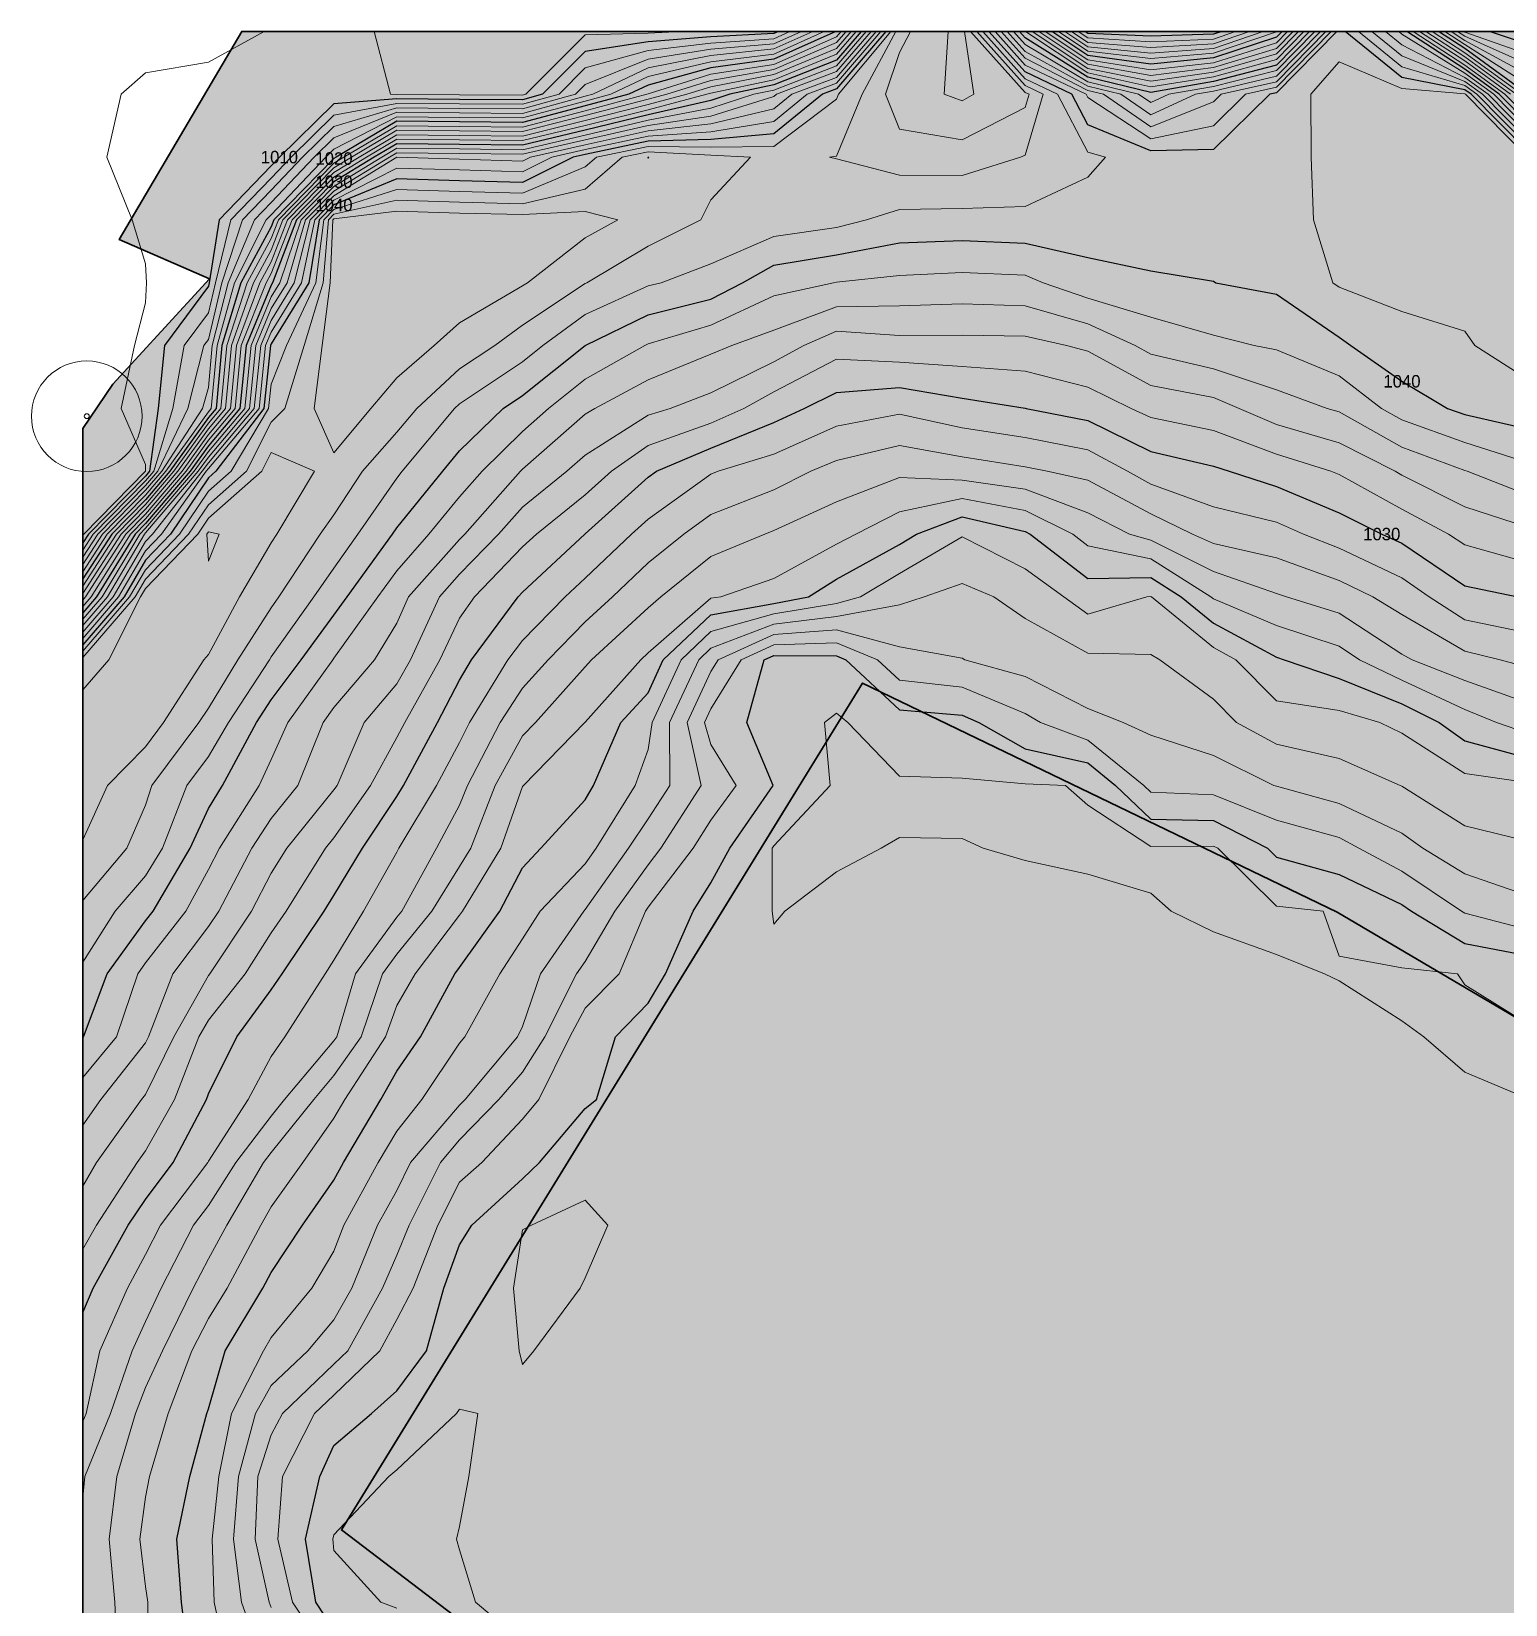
# Model space of a CAD drawing. Header units: inches. Extents: x -3608 to 5502, y -4962 to 4041.
# Drawn here: x -3608 to -39, y 204 to 4012 of the extents above; entities that cross this region are included whole.
import ezdxf
from ezdxf.enums import TextEntityAlignment as Align

# ---------------------------------------------------------------- set-up
doc = ezdxf.new("R2010")
doc.units = ezdxf.units.IN
doc.header["$MEASUREMENT"] = 0
for name, color, linetype, lineweight in [('A-ANNO-SYMB', 7, 'CONTINUOUS', 25), ('A-ANNO-TEXT', 7, 'CONTINUOUS', 25), ('C-BLDG-EXST', 8, 'CONTINUOUS', 35), ('C-BLDG-EXST-PATT', 254, 'CONTINUOUS', 0), ('C-TOPO-MAJR', 33, 'CONTINUOUS', 25), ('C-TOPO-MINR', 33, 'CONTINUOUS', 13), ('L-PLNT', 3, 'CONTINUOUS', 18), ('L-PLNT-PATT', 3, 'CONTINUOUS', 0)]:
    doc.layers.add(name, color=color, linetype=linetype, lineweight=lineweight)

msp = doc.modelspace()

# ---------------------------------------------------------------- hatches: boundary and pattern name
at = {"layer": 'A-ANNO-SYMB'}
for points in [[(-1455.2, 2144.4), (-1457.3, 2141), (2235.9, -100.1), (2238, -96.7), (-1455.2, 2144.4)], [(-1152.9, 1956.3), (-2149, 314.9), (-2142.2, 310.7), (-1146.1, 1952.2), (-1152.9, 1956.3)], [(-2453.3, 499.6), (-2455.4, 496.2), (1237.8, -1745), (1239.9, -1741.6), (-2453.3, 499.6)]]:
    msp.add_hatch(color=256, dxfattribs=at).paths.add_polyline_path(points)
at = {"layer": 'C-BLDG-EXST-PATT'}
h = msp.add_hatch(color=256, dxfattribs=at)
h.paths.add_polyline_path([(-3411.6, 3158.2), (-3177.2, 3413), (-3395.7, 3508.2), (-3099.2, 4012.1), (1367.1, 4012.1), (1562.2, 3922), (2371.8, 3455.3), (3159.9, 2919.6), (3988.2, 2254.5), (4757.4, 1547.4), (4994.2, 1741), (5374.4, 1362.2), (4503.6, 554.1), (4571.4, 394.2), (4613.6, 116.3), (4639.2, -116.6), (5145.3, -416.4), (4857, -869.1), (4773.6, -843.8), (4558, -1205.5), (3843.2, -771.7), (3841.5, -770.8), (3839.7, -770.1), (3837.9, -769.5), (3836, -769.1), (3834.1, -768.9), (3832.1, -768.9), (3830.2, -769.1), (3828.3, -769.4), (3826.4, -770), (3824.7, -770.7), (3823, -771.6), (3821.3, -772.7), (3819.8, -773.9), (3818.5, -775.3), (3817.2, -776.7), (3816.2, -778.3), (2571.1, -2830.1), (2570.2, -2831.8), (2569.4, -2833.6), (2568.8, -2835.4), (2568.4, -2837.3), (2568.2, -2839.3), (2568.2, -2841.2), (2568.4, -2843.1), (2568.8, -2845), (2569.3, -2846.9), (2570.1, -2848.6), (2571, -2850.4), (2572, -2852), (2573.2, -2853.5), (2574.6, -2854.8), (2576.1, -2856.1), (2577.7, -2857.2), (3203.5, -3236.9), (3095, -3389.3), (3172.1, -3434.3), (2973.3, -3810.6), (2699.5, -4283.9), (2294.4, -4021.2), (2082.8, -4091.1), (1801.1, -4161.5), (1563.9, -4200), (1350, -4961.6), (704.6, -4961.6), (782.3, -4723), (417.3, -4595.4), (13.5, -4454.7), (-505.4, -4225.3), (-1210.3, -3887.1), (-1857.4, -3542.7), (-2498, -3134.1), (-3151.3, -2674.8), (-3484.2, -2414.3), (-3484.2, 3050.7), (-3411.6, 3158.2)])
h.paths.add_polyline_path([(-57.4, -1480.5), (1333.3, -1997.5), (2594.4, -58.5), (1277.7, 864.4), (-447, 1880.4), (-1596.4, 2434.5), (-2857.8, 384.6), (-1596.7, -575.5), (-57.4, -1480.5)], flags=0)
h.paths.add_polyline_path([(2653.5, -2622.3), (2655.3, -2623.1), (2657.1, -2623.6), (2659, -2624), (2660.9, -2624.2), (2662.8, -2624.2), (2664.8, -2624), (2666.7, -2623.7), (2668.5, -2623.1), (2670.3, -2622.4), (2672, -2621.5), (2673.6, -2620.4), (2675.1, -2619.2), (2676.5, -2617.9), (2677.7, -2616.4), (2678.8, -2614.8), (3674.9, -973.3), (3675.8, -971.6), (3676.5, -969.9), (3677.1, -968), (3677.5, -966.1), (3677.7, -964.2), (3677.7, -962.3), (3677.5, -960.3), (3677.2, -958.5), (3676.6, -956.6), (3675.9, -954.8), (3675, -953.1), (3673.9, -951.5), (3672.7, -950), (3671.3, -948.6), (3669.9, -947.4), (3668.3, -946.3), (2539.8, -261.5), (2538.1, -260.6), (2536.3, -259.8), (2534.5, -259.3), (2532.6, -258.9), (2530.6, -258.7), (2528.7, -258.7), (2526.8, -258.9), (2524.9, -259.2), (2523, -259.8), (2521.3, -260.5), (2519.5, -261.4), (2517.9, -262.5), (2516.4, -263.7), (2515.1, -265), (2513.8, -266.5), (2512.7, -268.1), (1516.7, -1909.6), (1515.8, -1911.2), (1515, -1913), (1514.4, -1914.9), (1514.1, -1916.8), (1513.9, -1918.7), (1513.8, -1920.6), (1514, -1922.5), (1514.4, -1924.4), (1514.9, -1926.3), (1515.7, -1928.1), (1516.6, -1929.8), (1517.6, -1931.4), (1518.9, -1932.9), (1520.2, -1934.3), (1521.7, -1935.5), (1523.3, -1936.6), (2651.8, -2621.4), (2653.5, -2622.3)], flags=0)
at = {"layer": 'L-PLNT-PATT'}
for points in [[(-3411.6, 3158.2), (-3177.2, 3413), (-3395.7, 3508.2), (-3099.2, 4012.1), (1367.1, 4012.1), (1562.2, 3922), (2371.8, 3455.3), (3159.9, 2919.6), (3988.2, 2254.5), (4757.4, 1547.4), (4994.2, 1741), (5374.4, 1362.2), (4503.6, 554.1), (4571.4, 394.2), (4613.6, 116.3), (4639.2, -116.6), (5145.3, -416.4), (4857, -869.1), (4773.6, -843.8), (4549.3, -1220.1), (4466, -1175.5), (4280.4, -1501.1), (3344.9, -3025.7), (3203.9, -3236.4), (3095, -3389.3), (3172.1, -3434.3), (2973.3, -3810.6), (2699.5, -4283.9), (2294.4, -4021.2), (2082.8, -4091.1), (1801.1, -4161.5), (1563.9, -4200), (1350, -4961.6), (704.6, -4961.6), (782.3, -4723), (417.3, -4595.4), (13.5, -4454.7), (-505.4, -4225.3), (-1210.3, -3887.1), (-1857.4, -3542.7), (-2498, -3134.1), (-3151.3, -2674.8), (-3484.2, -2414.3), (-3484.2, 3050.7), (-3411.6, 3158.2)], [(-1468.3, 2400.4), (-2688.5, 389.6), (1250.9, -2000.9), (2471.1, 9.8), (-1468.3, 2400.4)], [(2338.9, -78.2), (1261.8, -1839.3), (-2556.4, 477.6), (-1479.2, 2238.3), (2338.9, -78.2)], [(-1457.3, 2141), (-2453.3, 499.6), (-2145.6, 312.8), (-1149.5, 1954.2), (-1457.3, 2141)], [(-1149.5, 1954.2), (-2145.6, 312.8), (-1991.7, 219.4), (-995.6, 1860.9), (-1149.5, 1954.2)], [(-841.8, 1767.5), (-1837.8, 126), (-1683.9, 32.7), (-687.9, 1674.1), (-841.8, 1767.5)], [(-534, 1580.7), (-1530, -60.7), (-1376.2, -154.1), (-380.1, 1487.3), (-534, 1580.7)], [(-226.2, 1393.9), (-1222.3, -247.5), (-1068.4, -340.9), (-72.3, 1300.6), (-226.2, 1393.9)], [(81.5, 1207.2), (-914.5, -434.2), (-760.6, -527.6), (235.4, 1113.8), (81.5, 1207.2)], [(389.3, 1020.4), (-606.7, -621), (-452.9, -714.4), (543.2, 927), (389.3, 1020.4)]]:
    msp.add_hatch(color=256, dxfattribs=at).paths.add_polyline_path(points)

# ---------------------------------------------------------------- linework, layer by layer
at = {"layer": 'C-BLDG-EXST'}
msp.add_lwpolyline([(2294.4, -4021.2), (2082.8, -4091.1), (1801.1, -4161.5), (1563.9, -4200), (1350, -4961.6), (704.6, -4961.6), (782.3, -4723), (417.3, -4595.4), (13.5, -4454.7), (-505.4, -4225.3), (-1210.3, -3887.1), (-1857.4, -3542.7), (-2498, -3134.1), (-3151.3, -2674.8), (-3484.2, -2414.3), (-3484.2, 3050.7), (-3411.6, 3158.2), (-3411.6, 3158.2), (-3177.2, 3413), (-3395.7, 3508.2), (-3099.2, 4012.1), (1367.1, 4012.1), (1562.2, 3922), (2371.8, 3455.3)], dxfattribs=at)
msp.add_lwpolyline([(-57.4, -1480.5), (1333.3, -1997.5), (2594.4, -58.5), (1277.7, 864.4), (-447, 1880.4), (-1596.4, 2434.5), (-2857.8, 384.6), (-1596.7, -575.5), (-57.4, -1480.5)], close=True, dxfattribs=at)
at = {"layer": 'C-TOPO-MAJR'}
for points in [[(-1799.5, 4012.1), (-1811.1, 4007), (-1963.2, 3999.4), (-2115.3, 3987.3), (-2267.4, 3964), (-2371.2, 3860), (-2419.5, 3846.8), (-2571.6, 3847.8), (-2723.7, 3849), (-2875.8, 3836.7), (-3008, 3708), (-3027.9, 3687), (-3154.1, 3555.9), (-3178.1, 3403.8), (-3180, 3395.8), (-3285.8, 3251.7), (-3301.4, 3099.6), (-3322.1, 2947.5), (-3332.1, 2935.8), (-3470.4, 2795.4), (-3484.2, 2774.1)], [(-1661.1, 4012.1), (-1811.1, 3944.9), (-1963.2, 3923.7), (-2115.3, 3882.4), (-2161.8, 3860), (-2267.4, 3831.7), (-2419.5, 3791.8), (-2571.6, 3793.3), (-2723.7, 3794.7), (-2870.2, 3708), (-2875.8, 3704.5), (-3021.4, 3555.9), (-3027.9, 3539.4), (-3101.4, 3403.8), (-3147.3, 3251.7), (-3161.4, 3099.6), (-3180, 3077.6), (-3273.1, 2947.5), (-3332.1, 2878.4), (-3413.8, 2795.4), (-3484.2, 2686.8)], [(-1599.7, 4012.1), (-1659, 3943), (-1811.1, 3882.8), (-1917.1, 3860), (-1963.2, 3845), (-2115.3, 3810), (-2267.4, 3773.1), (-2419.5, 3736.8), (-2571.6, 3738.7), (-2723.7, 3740.4), (-2778.4, 3708), (-2875.8, 3648.3), (-2966.4, 3555.9), (-3024.4, 3403.8), (-3027.9, 3398), (-3088.4, 3251.7), (-3103.5, 3099.6), (-3180, 3009.2), (-3224.2, 2947.5), (-3332.1, 2820.9), (-3357.3, 2795.4), (-3450.7, 2643.3), (-3484.2, 2604.5)], [(-1539.5, 4012.1), (-1659, 3872.9), (-1693, 3860), (-1811.1, 3764), (-1963.2, 3750.6), (-2115.3, 3746.3), (-2267.4, 3714.6), (-2296.5, 3708), (-2419.5, 3646.5), (-2571.6, 3650.9), (-2723.7, 3655.5), (-2875.8, 3592.1), (-2911.3, 3555.9), (-2937.1, 3403.8), (-3027.9, 3255.6), (-3029.5, 3251.7), (-3045.7, 3099.6), (-3161.9, 2947.5), (-3180, 2931.6), (-3271.4, 2795.4), (-3332.1, 2732), (-3383.9, 2643.3), (-3484.2, 2527.3)], [(-448, 4012.1), (-594.3, 3863.7), (-610.2, 3860), (-746.4, 3726.2), (-898.5, 3723), (-1050.6, 3786.3), (-1089.3, 3860), (-1202.7, 3914.3), (-1290, 4012.1)], [(-514.2, 4012.1), (-594.3, 3930.9), (-746.4, 3890.7), (-898.5, 3864.3), (-1050.6, 3901.1), (-1202.7, 3997.1), (-1216.1, 4012.1)], [(-580.4, 4012.1), (-594.3, 3998), (-746.4, 3948), (-898.5, 3932.7), (-1050.6, 3954.1), (-1137.7, 4012.1)], [(-726.4, 4012.1), (-746.4, 4005.3), (-898.5, 4001.1), (-1050.6, 4007), (-1058.3, 4012.1)], [(14.1, 3722), (-122.8, 3860), (-138, 3871.1), (-290.1, 3900.3), (-427.9, 4012.1)], [(14.1, 3791), (-54.4, 3860), (-138, 3920.8), (-278.5, 4012.1)], [(14, 3860), (-138, 3970.6), (-201.9, 4012.1)], [(14.1, 3981), (-78.6, 4012.1)], [(-3484.2, 1575.8), (-3481.9, 1578.6), (-3424.6, 1730.7), (-3332.1, 1859.2), (-3313.7, 1882.8), (-3223.9, 2034.9), (-3180, 2130.9), (-3146, 2187), (-3063.7, 2339.1), (-3027.9, 2393.8), (-2955.4, 2491.2), (-2875.8, 2599.2), (-2844.2, 2643.3), (-2734.3, 2795.4), (-2723.7, 2810.6), (-2612.4, 2947.5), (-2571.6, 2997), (-2466.5, 3099.6), (-2419.5, 3131.1), (-2267.9, 3251.7), (-2267.4, 3252), (-2115.3, 3326.2), (-1963.2, 3364.3), (-1886.6, 3403.8), (-1811.1, 3446.2), (-1659, 3471.4), (-1506.9, 3500.4), (-1354.8, 3505.7), (-1202.7, 3499.3), (-1050.6, 3464.9), (-898.5, 3432.7), (-746.4, 3407.6), (-740.7, 3403.8), (-594.3, 3376.2), (-442.2, 3272.4), (-414, 3251.7), (-290.1, 3165.3), (-179.6, 3099.6), (-138, 3084.9), (14.1, 3049.9)], [(-3484.2, 910.7), (-3459.2, 970.2), (-3373.9, 1122.3), (-3332.1, 1184.1), (-3265.3, 1274.4), (-3184.6, 1426.5), (-3180, 1439.9), (-3110.9, 1578.6), (-3027.9, 1691.7), (-3001, 1730.7), (-2899.6, 1882.8), (-2875.8, 1920.7), (-2806.9, 2034.9), (-2723.7, 2159.7), (-2707.3, 2187), (-2624.9, 2339.1), (-2571.6, 2441.5), (-2542.8, 2491.2), (-2430.3, 2643.3), (-2419.5, 2654.5), (-2268.6, 2795.4), (-2267.4, 2796.3), (-2115.3, 2932.9), (-2094.8, 2947.5), (-1963.2, 3003.5), (-1811.1, 3065.1), (-1737.6, 3099.6), (-1659, 3138.5), (-1506.9, 3149.9), (-1354.8, 3124.6), (-1202.7, 3100.3), (-1199.7, 3099.6), (-1050.6, 3070.3), (-898.5, 2994.9), (-746.4, 2959.8), (-708.2, 2947.5), (-594.3, 2910.4), (-442.2, 2847.2), (-339, 2795.4), (-290.1, 2773.1), (-138, 2669.7), (-9.3, 2643.3)], [(-3226.6, 57.6), (-3244.7, 209.7), (-3256.7, 361.8), (-3224.8, 513.9), (-3183.4, 666), (-3180, 677.7), (-3139.4, 818.1), (-3047.9, 970.2), (-3027.9, 1008.1), (-2952.3, 1122.3), (-2875.8, 1231.2), (-2852.4, 1274.4), (-2762.4, 1426.5), (-2723.7, 1495), (-2666.5, 1578.6), (-2582.9, 1730.7), (-2571.6, 1745.7), (-2473.9, 1882.8), (-2419.5, 1987.2), (-2375, 2034.9), (-2267.4, 2152.4), (-2247.7, 2187), (-2181.7, 2339.1), (-2115.3, 2411.2), (-2078.7, 2491.2), (-1963.2, 2599.9), (-1811.1, 2627.7), (-1726.9, 2643.3), (-1659, 2685.9), (-1506.9, 2770.3), (-1465.1, 2795.4), (-1354.8, 2837.1), (-1202.7, 2801.5), (-1190.3, 2795.4), (-1050.6, 2687.5), (-898.5, 2689.9), (-824.6, 2643.3), (-746.4, 2579.5), (-594.3, 2497.5), (-575.5, 2491.2), (-442.2, 2445.7), (-290.1, 2384.8), (-200.3, 2339.1), (-138, 2295), (14.1, 2253.7)], [(-2875.8, 143.5), (-2919.7, 209.7), (-2945.1, 361.8), (-2910.4, 513.9), (-2875.8, 588.8), (-2784.9, 666), (-2723.7, 721.3), (-2651.8, 818.1), (-2609.9, 970.2), (-2571.6, 1074.7), (-2542.4, 1122.3), (-2419.5, 1234.4), (-2377.9, 1274.4), (-2267.4, 1404.4), (-2240.3, 1426.5), (-2194.3, 1578.6), (-2115.3, 1660), (-2073.5, 1730.7), (-2006.6, 1882.8), (-1963.2, 1950.8), (-1917.2, 2034.9), (-1812.4, 2187), (-1876.6, 2339.1), (-1834.4, 2491.2), (-1811.1, 2501.7), (-1659, 2500.4), (-1636.7, 2491.2), (-1506.9, 2369.9), (-1354.8, 2357.2), (-1314.9, 2339.1), (-1202.7, 2275.5), (-1050.6, 2241.2), (-983.9, 2187), (-898.5, 2105), (-746.4, 2102.1), (-615.8, 2034.9), (-594.3, 2013.6), (-442.2, 1971.6), (-290.1, 1898.5), (-266.7, 1882.8), (-138, 1803.9), (14.1, 1775.1)]]:
    msp.add_lwpolyline(points, dxfattribs=at)
at = {"layer": 'C-TOPO-MINR'}
for points in [[(-3045, 4012.1), (-3180, 3937.5), (-3332.1, 3912), (-3390.8, 3860), (-3425.6, 3708), (-3364.1, 3555.9), (-3332.1, 3449.8), (-3329.7, 3403.8), (-3332.1, 3355.4), (-3358.7, 3251.7), (-3390.7, 3099.6), (-3332.1, 2963.6), (-3331.9, 2947.5), (-3332.1, 2947.3), (-3481.7, 2795.4), (-3484.2, 2791.6)], [(-1771.8, 4012.1), (-1811.1, 3994.5), (-1963.2, 3984.2), (-2115.3, 3966.3), (-2267.4, 3923.7), (-2330.9, 3860), (-2419.5, 3835.8), (-2571.6, 3836.9), (-2723.7, 3838.1), (-2875.8, 3809.3), (-2979.8, 3708), (-3027.9, 3657.3), (-3125.5, 3555.9), (-3162.7, 3403.8), (-3180, 3331), (-3238.2, 3251.7), (-3265.6, 3099.6), (-3312.3, 2947.5), (-3332.1, 2924.3), (-3459.1, 2795.4), (-3484.2, 2756.7)], [(-1744.1, 4012.1), (-1811.1, 3982.1), (-1963.2, 3969.1), (-2115.3, 3945.4), (-2267.4, 3883.4), (-2290.7, 3860), (-2419.5, 3824.8), (-2571.6, 3826), (-2723.7, 3827.3), (-2875.8, 3781.8), (-2951.7, 3708), (-3027.9, 3627.6), (-3097, 3555.9), (-3147.4, 3403.8), (-3180, 3266.1), (-3190.6, 3251.7), (-3229.8, 3099.6), (-3302.5, 2947.5), (-3332.1, 2912.8), (-3447.8, 2795.4), (-3484.2, 2739.2)], [(-1716.5, 4012.1), (-1811.1, 3969.7), (-1963.2, 3954), (-2115.3, 3924.4), (-2249, 3860), (-2267.4, 3855.1), (-2419.5, 3813.8), (-2571.6, 3815.1), (-2723.7, 3816.4), (-2875.8, 3754.4), (-2923.5, 3708), (-3027.9, 3597.9), (-3068.4, 3555.9), (-3132.1, 3403.8), (-3170.8, 3251.7), (-3180, 3150.5), (-3194, 3099.6), (-3292.7, 2947.5), (-3332.1, 2901.3), (-3436.5, 2795.4), (-3484.2, 2721.7)], [(-1688.8, 4012.1), (-1811.1, 3957.3), (-1963.2, 3938.8), (-2115.3, 3903.4), (-2205.4, 3860), (-2267.4, 3843.4), (-2419.5, 3802.8), (-2571.6, 3804.2), (-2723.7, 3805.6), (-2875.8, 3727), (-2895.4, 3708), (-3027.9, 3568.2), (-3039.8, 3555.9), (-3116.8, 3403.8), (-3159, 3251.7), (-3172.9, 3099.6), (-3180, 3091.2), (-3282.9, 2947.5), (-3332.1, 2889.8), (-3425.2, 2795.4), (-3484.2, 2704.3)], [(-1647.9, 4012.1), (-1659, 3999.2), (-1811.1, 3932.5), (-1963.2, 3908.5), (-2115.3, 3861.5), (-2118.2, 3860), (-2267.4, 3820), (-2419.5, 3780.8), (-2571.6, 3782.3), (-2723.7, 3783.8), (-2851.8, 3708), (-2875.8, 3693.3), (-3010.4, 3555.9), (-3027.9, 3511.1), (-3086.1, 3403.8), (-3135.5, 3251.7), (-3149.8, 3099.6), (-3180, 3063.9), (-3263.3, 2947.5), (-3332.1, 2866.9), (-3402.5, 2795.4), (-3484.2, 2669.3)], [(-1635.8, 4012.1), (-1659, 3985.1), (-1811.1, 3920), (-1963.2, 3893.4), (-2070.1, 3860), (-2115.3, 3848.2), (-2267.4, 3808.3), (-2419.5, 3769.8), (-2571.6, 3771.4), (-2723.7, 3773), (-2833.5, 3708), (-2875.8, 3682.1), (-2999.4, 3555.9), (-3027.9, 3482.9), (-3070.8, 3403.8), (-3123.7, 3251.7), (-3138.2, 3099.6), (-3180, 3050.2), (-3253.5, 2947.5), (-3332.1, 2855.4), (-3391.2, 2795.4), (-3484.2, 2651.9)], [(-1623.8, 4012.1), (-1659, 3971.1), (-1811.1, 3907.6), (-1963.2, 3878.3), (-2021.5, 3860), (-2115.3, 3835.4), (-2267.4, 3796.6), (-2419.5, 3758.8), (-2571.6, 3760.5), (-2723.7, 3762.1), (-2815.1, 3708), (-2875.8, 3670.8), (-2988.4, 3555.9), (-3027.9, 3454.6), (-3055.4, 3403.8), (-3111.9, 3251.7), (-3126.7, 3099.6), (-3180, 3036.5), (-3243.7, 2947.5), (-3332.1, 2843.9), (-3379.9, 2795.4), (-3477.4, 2643.3), (-3484.2, 2635.4)], [(-1611.7, 4012.1), (-1659, 3957.1), (-1811.1, 3895.2), (-1963.2, 3863.1), (-1973, 3860), (-2115.3, 3822.7), (-2267.4, 3784.8), (-2419.5, 3747.8), (-2571.6, 3749.6), (-2723.7, 3751.2), (-2796.8, 3708), (-2875.8, 3659.6), (-2977.4, 3555.9), (-3027.9, 3426.3), (-3040.1, 3403.8), (-3100.2, 3251.7), (-3115.1, 3099.6), (-3180, 3022.9), (-3234, 2947.5), (-3332.1, 2832.4), (-3368.6, 2795.4), (-3464, 2643.3), (-3484.2, 2620)], [(-1587.6, 4012.1), (-1659, 3929), (-1811.1, 3870.4), (-1859.2, 3860), (-1963.2, 3826.1), (-2115.3, 3797.2), (-2267.4, 3761.4), (-2419.5, 3725.8), (-2571.6, 3727.8), (-2723.7, 3729.5), (-2760.1, 3708), (-2875.8, 3637.1), (-2955.4, 3555.9), (-3006.9, 3403.8), (-3027.9, 3369.5), (-3076.6, 3251.7), (-3092, 3099.6), (-3180, 2995.5), (-3214.4, 2947.5), (-3332.1, 2809.5), (-3345.9, 2795.4), (-3437.3, 2643.3), (-3484.2, 2589.1)], [(-1575.6, 4012.1), (-1659, 3915), (-1804.8, 3860), (-1811.1, 3854.9), (-1963.2, 3807.2), (-2115.3, 3784.5), (-2267.4, 3749.7), (-2419.5, 3714.8), (-2571.6, 3716.8), (-2723.7, 3718.7), (-2741.7, 3708), (-2875.8, 3625.9), (-2944.4, 3555.9), (-2989.5, 3403.8), (-3027.9, 3341.1), (-3064.8, 3251.7), (-3080.4, 3099.6), (-3180, 2981.8), (-3204.6, 2947.5), (-3332.1, 2798), (-3334.6, 2795.4), (-3424, 2643.3), (-3484.2, 2573.7)], [(-1563.5, 4012.1), (-1659, 3900.9), (-1767.5, 3860), (-1811.1, 3824.6), (-1963.2, 3788.3), (-2115.3, 3771.7), (-2267.4, 3738), (-2399.9, 3708), (-2419.5, 3698.2), (-2571.6, 3703.1), (-2723.7, 3707.6), (-2875.8, 3614.6), (-2933.4, 3555.9), (-2972, 3403.8), (-3027.9, 3312.6), (-3053.1, 3251.7), (-3068.8, 3099.6), (-3180, 2968.2), (-3194.8, 2947.5), (-3315.2, 2795.4), (-3332.1, 2777.7), (-3410.6, 2643.3), (-3484.2, 2558.2)], [(-1551.5, 4012.1), (-1659, 3886.9), (-1730.3, 3860), (-1811.1, 3794.3), (-1963.2, 3769.5), (-2115.3, 3759), (-2267.4, 3726.3), (-2348.2, 3708), (-2419.5, 3672.3), (-2571.6, 3677), (-2723.7, 3681.5), (-2875.8, 3603.4), (-2922.3, 3555.9), (-2954.6, 3403.8), (-3027.9, 3284.1), (-3041.3, 3251.7), (-3057.3, 3099.6), (-3180, 2954.5), (-3185, 2947.5), (-3293.3, 2795.4), (-3332.1, 2754.9), (-3397.3, 2643.3), (-3484.2, 2542.8)], [(-3484.2, 1759.3), (-3405.9, 1882.8), (-3332.1, 1967.7), (-3291.1, 2034.9), (-3232.3, 2187), (-3180, 2256.9), (-3131.1, 2339.1), (-3032.1, 2491.2), (-3027.9, 2497.8), (-2924.6, 2643.3), (-2875.8, 2712.7), (-2818.2, 2795.4), (-2723.7, 2931.1), (-2710.4, 2947.5), (-2583.9, 3099.6), (-2571.6, 3111), (-2419.5, 3212.6), (-2370.3, 3251.7), (-2267.4, 3327), (-2115.3, 3396.7), (-2083.5, 3403.8), (-1963.2, 3449.5), (-1811.1, 3515.4), (-1659, 3537.8), (-1586.8, 3555.9), (-1506.9, 3581), (-1354.8, 3583.5), (-1202.7, 3588.7), (-1050.6, 3659.6), (-1008.2, 3708), (-1050.6, 3720.3), (-1123.9, 3860), (-1202.7, 3897.8), (-1304.8, 4012.1)], [(-1527.4, 4012.1), (-1654.1, 3860), (-1659, 3848.1), (-1811.1, 3733.7), (-1963.2, 3731.7), (-2115.3, 3733.5), (-2240.2, 3708), (-2267.4, 3684.4), (-2419.5, 3620.7), (-2571.6, 3624.8), (-2723.7, 3629.5), (-2875.8, 3580.9), (-2900.3, 3555.9), (-2919.7, 3403.8), (-2990.8, 3251.7), (-3027.9, 3158.4), (-3034.2, 3099.6), (-3124.9, 2947.5), (-3180, 2899), (-3249.5, 2795.4), (-3332.1, 2709.2), (-3370.6, 2643.3), (-3484.2, 2511.9)], [(-2032.8, 4012.1), (-2115.3, 4008.3), (-2267.4, 4004.3), (-2411.4, 3860), (-2419.5, 3857.8), (-2571.6, 3858.8), (-2723.7, 3859.9), (-2738.6, 3860), (-2778.7, 4012.1)], [(-1515.4, 4012.1), (-1597.3, 3860), (-1659, 3710.6), (-1676.5, 3708), (-1659, 3704), (-1506.9, 3664.4), (-1354.8, 3663.4), (-1213.9, 3708), (-1202.7, 3713), (-1158.5, 3860), (-1202.7, 3881.2), (-1319.6, 4012.1)], [(-1480, 4012.1), (-1506.9, 3961.6), (-1540.6, 3860), (-1506.9, 3775.8), (-1354.8, 3749.9), (-1202.7, 3828.2), (-1193.1, 3860), (-1202.7, 3864.6), (-1334.4, 4012.1)], [(-1389, 4012.1), (-1398.3, 3860), (-1354.8, 3844.6), (-1326.9, 3860), (-1349.2, 4012.1)], [(-461.3, 4012.1), (-594.3, 3877.1), (-668.8, 3860), (-746.4, 3783.8), (-898.5, 3752.3), (-1050.6, 3852.3), (-1054.7, 3860), (-1202.7, 3930.9), (-1275.3, 4012.1)], [(-474.5, 4012.1), (-594.3, 3890.6), (-727.5, 3860), (-746.4, 3841.5), (-898.5, 3781.5), (-1013, 3860), (-1050.6, 3869.4), (-1202.7, 3947.4), (-1260.5, 4012.1)], [(-487.7, 4012.1), (-594.3, 3904), (-746.4, 3867.8), (-790, 3860), (-898.5, 3810.7), (-970.4, 3860), (-1050.6, 3880), (-1202.7, 3964), (-1245.7, 4012.1)], [(-501, 4012.1), (-594.3, 3917.4), (-746.4, 3879.3), (-854.3, 3860), (-898.5, 3840), (-927.7, 3860), (-1050.6, 3890.6), (-1202.7, 3980.6), (-1230.9, 4012.1)], [(-527.4, 4012.1), (-594.3, 3944.3), (-746.4, 3902.2), (-898.5, 3878), (-1050.6, 3911.7), (-1201.2, 4012.1)], [(-540.7, 4012.1), (-594.3, 3957.7), (-746.4, 3913.6), (-898.5, 3891.7), (-1050.6, 3922.3), (-1185.3, 4012.1)], [(-553.9, 4012.1), (-594.3, 3971.2), (-746.4, 3925.1), (-898.5, 3905.4), (-1050.6, 3932.9), (-1169.5, 4012.1)], [(-567.1, 4012.1), (-594.3, 3984.6), (-746.4, 3936.6), (-898.5, 3919), (-1050.6, 3943.5), (-1153.6, 4012.1)], [(-593.6, 4012.1), (-594.3, 4011.5), (-746.4, 3959.5), (-898.5, 3946.4), (-1050.6, 3964.6), (-1121.8, 4012.1)], [(-626, 4012.1), (-746.4, 3970.9), (-898.5, 3960), (-1050.6, 3975.2), (-1106, 4012.1)], [(-659.5, 4012.1), (-746.4, 3982.4), (-898.5, 3973.7), (-1050.6, 3985.8), (-1090.1, 4012.1)], [(-693, 4012.1), (-746.4, 3993.8), (-898.5, 3987.4), (-1050.6, 3996.4), (-1074.2, 4012.1)], [(14.1, 3735.8), (-109.1, 3860), (-138, 3881), (-290.1, 3926.6), (-395.4, 4012.1)], [(14.1, 3749.6), (-95.5, 3860), (-138, 3891), (-290.1, 3953), (-362.9, 4012.1)], [(14.1, 3763.4), (-81.8, 3860), (-138, 3900.9), (-290.1, 3979.4), (-330.4, 4012.1)], [(14.1, 3777.2), (-68.1, 3860), (-138, 3910.9), (-290.1, 4005.8), (-297.9, 4012.1)], [(14.1, 3804.8), (-40.7, 3860), (-138, 3930.8), (-263.2, 4012.1)], [(-27.1, 3860), (-138, 3940.7), (-247.9, 4012.1)], [(-13.4, 3860), (-138, 3950.7), (-232.6, 4012.1)], [(0.3, 3860), (-138, 3960.6), (-217.2, 4012.1)], [(14.1, 3884.1), (-138, 3980.5), (-186.6, 4012.1)], [(14.1, 3908.3), (-138, 3990.5), (-171.3, 4012.1)], [(14.1, 3932.6), (-138, 4000.4), (-156, 4012.1)], [(14.1, 3956.8), (-138, 4010.4), (-140.7, 4012.1)], [(14.1, 3708.2), (-136.5, 3860), (-138, 3861.1), (-290.1, 3873.9), (-442.2, 3938.6), (-510.7, 3860), (-509.7, 3708), (-504, 3555.9), (-457.2, 3403.8), (-442.2, 3393.2), (-290.1, 3334.5), (-138, 3286.2), (-113.6, 3251.7), (14.1, 3170.5)], [(-3484.2, 1908.2), (-3377.5, 2034.9), (-3332.1, 2139.4), (-3317, 2187), (-3203.3, 2339.1), (-3180, 2373.7), (-3108.7, 2491.2), (-3027.9, 2617.2), (-3009.3, 2643.3), (-2909, 2795.4), (-2875.8, 2841.6), (-2806.6, 2947.5), (-2723.7, 3041.8), (-2675.3, 3099.6), (-2571.6, 3195.6), (-2486.4, 3251.7), (-2419.5, 3301.1), (-2267.4, 3402), (-2263.6, 3403.8), (-2115.3, 3492.7), (-1987.4, 3555.9), (-1963.2, 3604.5), (-1867, 3708), (-1963.2, 3712.8), (-2115.3, 3720.8), (-2178, 3708), (-2267.4, 3630.5), (-2419.5, 3594.8), (-2571.6, 3598.7), (-2723.7, 3603.4), (-2875.8, 3569.7), (-2889.3, 3555.9), (-2902.3, 3403.8), (-2947.7, 3251.7), (-2995.2, 3099.6), (-3027.9, 3066.2), (-3087.9, 2947.5), (-3180, 2866.4), (-3227.7, 2795.4), (-3332.1, 2686.3), (-3357.2, 2643.3), (-3484.2, 2496.4)], [(-2115.3, 3704.6), (-2113.6, 3708), (-2115.3, 3708.1), (-2115.8, 3708), (-2115.3, 3704.6)], [(-2875.8, 2992.3), (-2786.6, 3099.6), (-2723.7, 3173.4), (-2632.9, 3251.7), (-2571.6, 3307.1), (-2419.5, 3396), (-2407.7, 3403.8), (-2267.4, 3512.8), (-2188.9, 3555.9), (-2267.4, 3576.6), (-2419.5, 3569), (-2571.6, 3572.5), (-2723.7, 3577.4), (-2875.8, 3558.4), (-2878.3, 3555.9), (-2884.8, 3403.8), (-2904.7, 3251.7), (-2923.6, 3099.6), (-2875.8, 2992.3)], [(-3484.2, 1479.6), (-3402.3, 1578.6), (-3351.1, 1730.7), (-3332.1, 1757.1), (-3234.3, 1882.8), (-3180, 1983.7), (-3152.9, 2034.9), (-3056.9, 2187), (-3027.9, 2249.4), (-2987.7, 2339.1), (-2878.6, 2491.2), (-2875.8, 2495.1), (-2769.7, 2643.3), (-2723.7, 2706.2), (-2646.3, 2795.4), (-2571.6, 2885.3), (-2517.4, 2947.5), (-2419.5, 3043.6), (-2356.2, 3099.6), (-2267.4, 3170.1), (-2123.5, 3251.7), (-2115.3, 3255.7), (-1963.2, 3300.8), (-1811.1, 3371.8), (-1666.1, 3403.8), (-1659, 3405), (-1506.9, 3421), (-1354.8, 3428.9), (-1202.7, 3422.5), (-1158.6, 3403.8), (-1050.6, 3366.5), (-898.5, 3320.3), (-746.4, 3277.2), (-648.2, 3251.7), (-594.3, 3241), (-442.2, 3178.4), (-339.3, 3099.6), (-290.1, 3071.6), (-138, 3017.1), (14.1, 2969)], [(-3484.2, 1364.8), (-3440, 1426.5), (-3332.1, 1563.9), (-3324.9, 1578.6), (-3265.9, 1730.7), (-3180, 1845.2), (-3154.9, 1882.8), (-3074.7, 2034.9), (-3027.9, 2106.5), (-2963, 2187), (-2902.1, 2339.1), (-2875.8, 2375.9), (-2777.9, 2491.2), (-2723.7, 2579.7), (-2695.1, 2643.3), (-2571.6, 2782.3), (-2558.9, 2795.4), (-2424.4, 2947.5), (-2419.5, 2952.3), (-2267.4, 3085.7), (-2244.2, 3099.6), (-2115.3, 3168.4), (-1963.2, 3230.6), (-1912.8, 3251.7), (-1811.1, 3289.3), (-1659, 3345.8), (-1506.9, 3347.7), (-1354.8, 3352.7), (-1202.7, 3347.9), (-1050.6, 3304.2), (-936.1, 3251.7), (-898.5, 3230.7), (-746.4, 3195.7), (-594.3, 3144.2), (-471, 3099.6), (-442.2, 3091.4), (-290.1, 3005.9), (-138, 2949.3), (-132.6, 2947.5), (14.1, 2890)], [(-3484.2, 1216.9), (-3450.5, 1274.4), (-3341.5, 1426.5), (-3332.1, 1438.5), (-3263.8, 1578.6), (-3180, 1726.7), (-3176.8, 1730.7), (-3075.8, 1882.8), (-3027.9, 1974.4), (-2990.2, 2034.9), (-2875.8, 2176.1), (-2868.2, 2187), (-2802.9, 2339.1), (-2723.7, 2433), (-2690.5, 2491.2), (-2620.6, 2643.3), (-2571.6, 2698.4), (-2477.6, 2795.4), (-2419.5, 2860.8), (-2312, 2947.5), (-2267.4, 2986.5), (-2115.3, 3083.5), (-2061.7, 3099.6), (-1963.2, 3137.2), (-1811.1, 3212.1), (-1738.3, 3251.7), (-1659, 3286.7), (-1506.9, 3276), (-1354.8, 3276.7), (-1202.7, 3274.1), (-1102.2, 3251.7), (-1050.6, 3238.1), (-898.5, 3155.3), (-746.4, 3125.8), (-683.9, 3099.6), (-594.3, 3060.7), (-442.2, 3016.1), (-306.7, 2947.5), (-290.1, 2938.3), (-138, 2861.1), (14.1, 2811.7)], [(-3484.2, 1064), (-3450.7, 1122.3), (-3352.1, 1274.4), (-3332.1, 1302.4), (-3262, 1426.5), (-3202.8, 1578.6), (-3180, 1618.8), (-3091.2, 1730.7), (-3027.9, 1830), (-2991.7, 1882.8), (-2896.2, 2034.9), (-2875.8, 2060.2), (-2787.6, 2187), (-2723.7, 2303), (-2704.1, 2339.1), (-2619.5, 2491.2), (-2571.6, 2592), (-2535.5, 2643.3), (-2419.5, 2764.1), (-2385.9, 2795.4), (-2267.4, 2890.4), (-2204.3, 2947.5), (-2115.3, 3010.2), (-1963.2, 3063.7), (-1883.9, 3099.6), (-1811.1, 3139.4), (-1659, 3218.9), (-1506.9, 3211.2), (-1354.8, 3200.7), (-1202.7, 3189.5), (-1050.6, 3150.8), (-945.4, 3099.6), (-898.5, 3077.8), (-746.4, 3045.8), (-594.3, 2988.6), (-462.6, 2947.5), (-442.2, 2939.3), (-290.1, 2855.8), (-177.7, 2795.4), (-138, 2769.5), (14.1, 2726.3)], [(-3484.2, 646.9), (-3476.2, 666), (-3442.5, 818.1), (-3375.4, 970.2), (-3332.1, 1051.1), (-3295.8, 1122.3), (-3181.4, 1274.4), (-3180, 1277.1), (-3083.2, 1426.5), (-3027.9, 1530.7), (-2994.7, 1578.6), (-2897.4, 1730.7), (-2875.8, 1764.2), (-2804, 1882.8), (-2723.7, 2025.5), (-2718.7, 2034.9), (-2628, 2187), (-2571.6, 2291.2), (-2547.4, 2339.1), (-2454.6, 2491.2), (-2419.5, 2537.9), (-2316.2, 2643.3), (-2267.4, 2688.9), (-2155.9, 2795.4), (-2115.3, 2831.8), (-1963.2, 2940.6), (-1945.9, 2947.5), (-1811.1, 2988.9), (-1659, 3056.7), (-1506.9, 3085.9), (-1354.8, 3052.6), (-1202.7, 3029), (-1050.6, 2999.3), (-954.6, 2947.5), (-898.5, 2916.5), (-746.4, 2861.7), (-594.3, 2824.1), (-528.5, 2795.4), (-442.2, 2761.3), (-290.1, 2689.7), (-224.5, 2643.3), (-138, 2587.7), (14.1, 2556.3)], [(-3484.2, 463.1), (-3478.7, 513.9), (-3416.5, 666), (-3364.6, 818.1), (-3332.1, 888.8), (-3294.5, 970.2), (-3216.1, 1122.3), (-3180, 1170.3), (-3113.7, 1274.4), (-3027.9, 1386), (-2995.3, 1426.5), (-2875.8, 1568.9), (-2869, 1578.6), (-2824.1, 1730.7), (-2723.7, 1867.6), (-2711.3, 1882.8), (-2628, 2034.9), (-2571.6, 2138.9), (-2552.3, 2187), (-2473.7, 2339.1), (-2419.5, 2422.7), (-2357.3, 2491.2), (-2267.4, 2582.7), (-2201.9, 2643.3), (-2115.3, 2726), (-2028.6, 2795.4), (-1963.2, 2842.6), (-1811.1, 2902.5), (-1721.2, 2947.5), (-1659, 2973.6), (-1506.9, 3009.8), (-1354.8, 2982.7), (-1202.7, 2957.8), (-1149.2, 2947.5), (-1050.6, 2926.1), (-898.5, 2844.1), (-797.1, 2795.4), (-746.4, 2772.6), (-594.3, 2737.8), (-442.2, 2683.2), (-360.7, 2643.3), (-290.1, 2600.7), (-138, 2512.1), (-52.4, 2491.2), (14.1, 2472.8)], [(-3484.2, 2055.5), (-3424.3, 2187), (-3332.1, 2280.6), (-3288.4, 2339.1), (-3190.6, 2491.2), (-3180, 2503.8), (-3104.8, 2643.3), (-3027.9, 2774.2), (-3014.5, 2795.4), (-2922.9, 2947.5), (-3027.9, 2992.9), (-3050.9, 2947.5), (-3180, 2833.8), (-3205.8, 2795.4), (-3332.1, 2663.4), (-3343.9, 2643.3), (-3420.6, 2491.2), (-3484.2, 2418.1)], [(-3400, 57.6), (-3406.6, 209.7), (-3420.4, 361.8), (-3401.8, 513.9), (-3356.7, 666), (-3332.1, 729.1), (-3290.8, 818.1), (-3216.7, 970.2), (-3180, 1040.7), (-3135, 1122.3), (-3046.3, 1274.4), (-3027.9, 1298.4), (-2924.9, 1426.5), (-2875.8, 1485), (-2809.8, 1578.6), (-2758.7, 1730.7), (-2723.7, 1778.4), (-2638.7, 1882.8), (-2571.6, 1990.7), (-2544.2, 2034.9), (-2485.4, 2187), (-2419.5, 2306.9), (-2387.9, 2339.1), (-2267.4, 2473.9), (-2252, 2491.2), (-2115.3, 2617.2), (-2084.2, 2643.3), (-1963.2, 2741), (-1832.4, 2795.4), (-1811.1, 2803.7), (-1659, 2873.1), (-1506.9, 2932.3), (-1354.8, 2925.5), (-1202.7, 2903.8), (-1050.6, 2846.8), (-949.5, 2795.4), (-898.5, 2780.6), (-746.4, 2705), (-594.3, 2651.4), (-569.6, 2643.3), (-442.2, 2604.3), (-290.1, 2504.8), (-265.1, 2491.2), (-138, 2440.5), (14.1, 2387.1)], [(-3325.4, 57.6), (-3326.8, 209.7), (-3332.1, 247.7), (-3346.2, 361.8), (-3332.1, 463.8), (-3322.8, 513.9), (-3277, 666), (-3219.8, 818.1), (-3180, 896.5), (-3134.4, 970.2), (-3052.8, 1122.3), (-3027.9, 1167.1), (-2951.5, 1274.4), (-2875.8, 1381.5), (-2849.5, 1426.5), (-2750.7, 1578.6), (-2723.7, 1654), (-2679, 1730.7), (-2571.6, 1873.1), (-2564.6, 1882.8), (-2472, 2034.9), (-2419.5, 2184.1), (-2416.9, 2187), (-2268.6, 2339.1), (-2267.4, 2340.4), (-2133.2, 2491.2), (-2115.3, 2507.6), (-1963.2, 2640.4), (-1939.4, 2643.3), (-1811.1, 2688), (-1659, 2771.2), (-1612.4, 2795.4), (-1506.9, 2848.9), (-1354.8, 2881.3), (-1202.7, 2852.6), (-1087, 2795.4), (-1050.6, 2767.3), (-898.5, 2735.2), (-752.6, 2643.3), (-746.4, 2638.2), (-594.3, 2574), (-442.2, 2524.3), (-392.6, 2491.2), (-290.1, 2442), (-138, 2370.4), (-61.3, 2339.1), (14.1, 2313)], [(-3180, 2729.7), (-3153.9, 2795.4), (-3180, 2801.2), (-3183.9, 2795.4), (-3180, 2729.7)], [(-3133.5, 57.6), (-3165.8, 209.7), (-3170.8, 361.8), (-3154.4, 513.9), (-3123.8, 666), (-3046.8, 818.1), (-3027.9, 850.1), (-2929.1, 970.2), (-2875.8, 1059.1), (-2851.7, 1122.3), (-2768.9, 1274.4), (-2723.7, 1349.5), (-2663.1, 1426.5), (-2571.6, 1562.7), (-2559.1, 1578.6), (-2474.6, 1730.7), (-2419.5, 1815.2), (-2376.9, 1882.8), (-2267.4, 1997.3), (-2241, 2034.9), (-2146.7, 2187), (-2115.3, 2274), (-2105.4, 2339.1), (-2035.6, 2491.2), (-1963.2, 2559.4), (-1811.1, 2602.5), (-1659, 2627.4), (-1601.1, 2643.3), (-1506.9, 2700.3), (-1354.8, 2789), (-1202.7, 2711.5), (-1108.9, 2643.3), (-1050.6, 2601.2), (-907.5, 2643.3), (-898.5, 2644.5), (-896.5, 2643.3), (-746.4, 2520.8), (-692.4, 2491.2), (-594.3, 2392), (-442.2, 2368.1), (-343.5, 2339.1), (-290.1, 2313.1), (-138, 2215.4), (14.1, 2194.3)], [(-3045.5, 57.6), (-3099.4, 209.7), (-3118.8, 361.8), (-3107.4, 513.9), (-3065.5, 666), (-3027.9, 734.1), (-2939.2, 818.1), (-2875.8, 893.1), (-2832.4, 970.2), (-2770.2, 1122.3), (-2723.7, 1206.6), (-2690.5, 1274.4), (-2571.6, 1412.8), (-2558.3, 1426.5), (-2431.8, 1578.6), (-2419.5, 1603.3), (-2375.8, 1730.7), (-2270.7, 1882.8), (-2267.4, 1886.3), (-2163, 2034.9), (-2115.3, 2106.4), (-2063, 2187), (-2063.2, 2339.1), (-1992.6, 2491.2), (-1963.2, 2518.8), (-1811.1, 2577.3), (-1659, 2595.6), (-1506.9, 2624.4), (-1446.9, 2643.3), (-1354.8, 2675.5), (-1278.6, 2643.3), (-1202.7, 2591), (-1050.6, 2506.7), (-898.5, 2503.5), (-876, 2491.2), (-746.4, 2396.1), (-690.4, 2339.1), (-594.3, 2286.8), (-442.2, 2251.9), (-294.8, 2187), (-290.1, 2185.3), (-138, 2089.2), (14.1, 2052.2)], [(-3027.9, 196.5), (-3032.9, 209.7), (-3066.9, 361.8), (-3060.4, 513.9), (-3027.9, 614.4), (-3000.3, 666), (-2875.8, 785.8), (-2842.3, 818.1), (-2758.2, 970.2), (-2723.7, 1049.4), (-2693.9, 1122.3), (-2618.3, 1274.4), (-2571.6, 1328.7), (-2476.8, 1426.5), (-2419.5, 1493.1), (-2365.2, 1578.6), (-2288.4, 1730.7), (-2267.4, 1761), (-2195.8, 1882.8), (-2115.3, 1994.9), (-2084.8, 2034.9), (-1987.1, 2187), (-2020.9, 2339.1), (-1963.2, 2462.5), (-1945.5, 2491.2), (-1811.1, 2552.1), (-1659, 2563.9), (-1506.9, 2522.2), (-1354.8, 2495.2), (-1348.6, 2491.2), (-1202.7, 2450.2), (-1050.6, 2373.2), (-964.9, 2339.1), (-898.5, 2308.7), (-746.4, 2259.1), (-600.1, 2187), (-594.3, 2184.9), (-442.2, 2143), (-290.1, 2071.1), (-239.9, 2034.9), (-138, 1972.9), (14.1, 1920.1)], [(-2875.8, 59), (-2975.9, 209.7), (-3011.4, 361.8), (-3000.2, 513.9), (-2922.6, 666), (-2875.8, 711.1), (-2764.9, 818.1), (-2723.7, 894), (-2684.1, 970.2), (-2624.6, 1122.3), (-2571.6, 1226.3), (-2517.7, 1274.4), (-2419.5, 1378.6), (-2379.8, 1426.5), (-2305.1, 1578.6), (-2267.4, 1647.4), (-2185.5, 1730.7), (-2121.9, 1882.8), (-2115.3, 1891.9), (-2006.3, 2034.9), (-1963.2, 2102.6), (-1901.9, 2187), (-1963.2, 2286.1), (-1978.6, 2339.1), (-1963.2, 2372.1), (-1890, 2491.2), (-1811.1, 2526.9), (-1659, 2532.1), (-1560.2, 2491.2), (-1506.9, 2441.4), (-1354.8, 2424.8), (-1202.7, 2361), (-1165.4, 2339.1), (-1050.6, 2296.8), (-915.4, 2187), (-898.5, 2170.7), (-746.4, 2164.2), (-594.3, 2102.5), (-442.2, 2060.6), (-394.6, 2034.9), (-290.1, 1979.5), (-145.9, 1882.8), (-138, 1877.9), (14.1, 1838)], [(14.1, 1429.3), (-138, 1492.8), (-237.3, 1578.6), (-290.1, 1617.3), (-442.2, 1713.5), (-477.7, 1730.7), (-594.3, 1777.8), (-746.4, 1832.7), (-849.1, 1882.8), (-898.5, 1926), (-1050.6, 1972.2), (-1202.7, 2004.9), (-1304.3, 2034.9), (-1354.8, 2058.4), (-1506.9, 2061.1), (-1551.4, 2034.9), (-1659, 1978), (-1784.6, 1882.8), (-1811.1, 1851.1), (-1815.1, 1882.8), (-1815, 2034.9), (-1811.1, 2040.6), (-1674.6, 2187), (-1688.5, 2339.1), (-1659, 2361.9), (-1631.6, 2339.1), (-1506.9, 2209.4), (-1354.8, 2204.6), (-1202.7, 2191.1), (-1104.6, 2187), (-1050.6, 2139.3), (-898.5, 2039.3), (-746.4, 2040.1), (-736.3, 2034.9), (-594.3, 1894.5), (-481.2, 1882.8), (-442.2, 1773.8), (-290.1, 1745.3), (-156, 1730.7), (-138, 1704.4), (14.1, 1609.9)], [(-2419.5, 785), (-2427.3, 818.1), (-2440.9, 970.2), (-2419.5, 1111.2), (-2397.9, 1122.3), (-2267.4, 1183.1), (-2213, 1122.3), (-2267.4, 994.5), (-2280.1, 970.2), (-2391.6, 818.1), (-2419.5, 785)], [(-2723.7, 195.5), (-2762.1, 209.7), (-2875.8, 334.8), (-2878.9, 361.8), (-2875.8, 372.6), (-2742.7, 513.9), (-2723.7, 530.2), (-2579, 666), (-2571.6, 677.1), (-2527.8, 666), (-2549.6, 513.9), (-2571.6, 393.2), (-2579.1, 361.8), (-2571.6, 336.7), (-2533.2, 209.7), (-2419.5, 114.7)]]:
    msp.add_lwpolyline(points, dxfattribs=at)
at = {"layer": 'L-PLNT'}
for radius in [133.9, 5.91]:
    msp.add_circle((-3474.4, 3080.7), radius, dxfattribs=at)

# ---------------------------------------------------------------- texts
at = {"layer": 'A-ANNO-TEXT'}
for s, p in [('1010', (-3008, 3708)), ('1020', (-2875.8, 3704.5)), ('1030', (-2875.8, 3648.3)), ('1040', (-2875.8, 3592.1)), ('1040', (-290.1, 3165.3)), ('1030', (-339, 2795.4))]:
    msp.add_text(s, height=30.24, dxfattribs=at).set_placement(p, align=Align.MIDDLE_CENTER)

doc.saveas('drawing.dxf')
